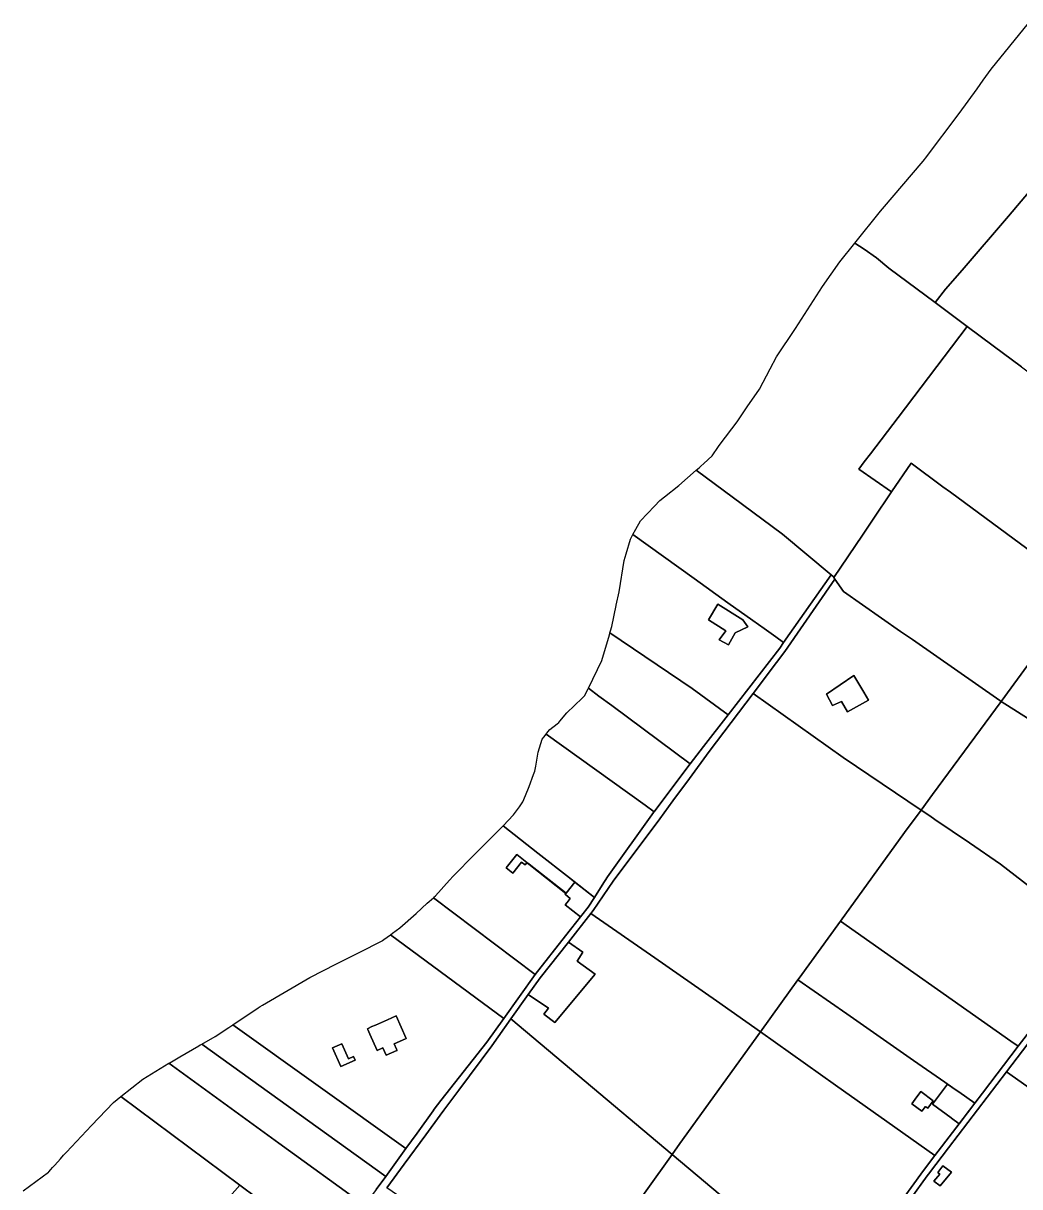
# Model space of a CAD drawing. Header units: metres. Extents: x 3 to 1027712, y 40 to 4430649.
# Drawn here: x 505841 to 506331, y 4411953 to 4412526 of the extents above; entities that cross this region are included whole.
import ezdxf

# ---------------------------------------------------------------- set-up
doc = ezdxf.new("R2010")
doc.units = ezdxf.units.M
doc.header["$MEASUREMENT"] = 0
doc.layers.add('A.ES.SDGC.CP.07003.cadastralparcel — CadastralParcel', color=1, linetype='Continuous')

msp = doc.modelspace()

# ---------------------------------------------------------------- linework, layer by layer
at = {"layer": 'A.ES.SDGC.CP.07003.cadastralparcel — CadastralParcel', "color": 7, "linetype": 'Continuous', "flags": 128}
for points in [[(506348.29, 4412458.22), (506325.23, 4412430.86), (506302.33, 4412404.41), (506294.24, 4412394.97), (506289.07, 4412388.37), (506266.29, 4412405.26), (506260.23, 4412410.33), (506254.15, 4412414.61), (506254.15, 4412414.61), (506249.55, 4412417.64), (506262.16, 4412433.38), (506263.16, 4412434.55), (506283.14, 4412457.97), (506283.84, 4412458.79), (506284.36, 4412459.47), (506300.89, 4412481.39), (506309.75, 4412493.58), (506312.76, 4412497.73), (506316.74, 4412503.2), (506334.98, 4412525.8)], [(506331.5, 4412356.83), (506317.65, 4412367.18), (506304.88, 4412376.65), (506289.07, 4412388.37), (506294.24, 4412394.97), (506302.33, 4412404.41), (506325.23, 4412430.86), (506348.29, 4412458.22)], [(506014.24, 4411951.98), (506018.91, 4411958.46), (506028.76, 4411972.13), (506034.29, 4411979.8), (506042.21, 4411990.8), (506042.73, 4411991.53), (506046.05, 4411995.75), (506068.59, 4412024.46), (506076.91, 4412036.12), (506092.4, 4412057.86), (506107.38, 4412076.89), (506118.49, 4412090.99), (506121.49, 4412095.71), (506125.29, 4412101.67), (506127.97, 4412105.88), (506150.57, 4412137.44), (506150.9, 4412137.88), (506160.17, 4412150.17), (506168.65, 4412161.39), (506175.15, 4412169.99), (506187.24, 4412185.59), (506212.68, 4412218.4), (506214.59, 4412221.12), (506237.93, 4412254.37), (506238.89, 4412253.57), (506238.98, 4412253.43), (506239.21, 4412253.1), (506239.75, 4412252.32), (506215.12, 4412216.64), (506206.97, 4412205.86), (506200.19, 4412196.89), (506199.55, 4412196.05), (506178.04, 4412167.57), (506168.21, 4412154.22), (506160.07, 4412143.16), (506153.65, 4412134.45), (506130.78, 4412103.65), (506120.9, 4412089.22), (506119.78, 4412087.79), (506108.7, 4412073.72), (506094.86, 4412056.13), (506088.98, 4412047.9), (506080.47, 4412035.95), (506071.02, 4412022.69), (506054.79, 4412000.87), (506047.5, 4411991.07), (506045.67, 4411988.61), (506038.59, 4411978.96), (506027.99, 4411964.51), (506019.45, 4411952.88)], [(506337.6, 4412182), (506321.61, 4412192.09), (506361.74, 4412247.05)], [(506240.1, 4411901.62), (506283.46, 4411961.39), (506289.02, 4411968.69), (506297.64, 4411980.03), (506308.66, 4411994.53), (506312.4, 4411999.43), (506329.91, 4412022.46), (506334.33, 4412028.26), (506366.7, 4412070.8), (506369.66, 4412074.67), (506374.22, 4412080.61), (506375.44, 4412079.75), (506376.68, 4412078.89), (506369.08, 4412068.98), (506350.86, 4412045.05), (506324.15, 4412009.92), (506295.65, 4411972.46), (506289.43, 4411964.28), (506285.87, 4411959.6), (506285.26, 4411958.79), (506269.05, 4411936.41)], [(505840.61, 4411951.38), (505852.94, 4411960.49), (505853.18, 4411960.75), (505854.11, 4411961.79), (505854.99, 4411962.77), (505856.06, 4411963.96), (505858.87, 4411967.08), (505860.46, 4411968.86), (505860.92, 4411969.38), (505861.86, 4411970.42), (505874.13, 4411983.53), (505884.97, 4411994.85), (505888.61, 4411997.72), (505947.19, 4411954.18), (505918.87, 4411922.19)]]:
    msp.add_lwpolyline(points, dxfattribs=at)
for points in [[(506194.43, 4412288.98), (506171.6, 4412305.89), (506173.06, 4412307.15), (506173.9, 4412307.87), (506175.33, 4412309.19), (506179.47, 4412313.03), (506182.56, 4412317.58), (506183.33, 4412318.7), (506191.66, 4412329.65), (506196.7, 4412337.05), (506202.65, 4412345.77), (506207.93, 4412355.78), (506211.02, 4412361.63), (506220.48, 4412375.56), (506233.72, 4412396.28), (506242.16, 4412408.42), (506249.55, 4412417.64), (506254.15, 4412414.61), (506260.23, 4412410.33), (506266.29, 4412405.26), (506289.07, 4412388.37), (506304.88, 4412376.65), (506270.84, 4412331.83), (506257.32, 4412314.04), (506254.27, 4412310.03), (506251.58, 4412306.49), (506267.68, 4412295.21), (506258.67, 4412281.88), (506253.3, 4412273.94), (506239.21, 4412253.1), (506238.98, 4412253.43), (506238.89, 4412253.57), (506237.93, 4412254.37), (506214.01, 4412274.47), (506194.43, 4412288.98)], [(506267.68, 4412295.21), (506251.58, 4412306.49), (506254.27, 4412310.03), (506257.32, 4412314.04), (506270.84, 4412331.83), (506304.88, 4412376.65), (506317.65, 4412367.18), (506331.5, 4412356.83), (506347.7, 4412344.72), (506374.23, 4412324.89), (506423.48, 4412377.73), (506434.4, 4412367.53), (506387.55, 4412315.37), (506397.68, 4412306.82), (506402.44, 4412302.79), (506371.32, 4412260.18), (506361.74, 4412247.05), (506296.62, 4412295.09), (506292.95, 4412297.79), (506277.26, 4412309.37), (506267.68, 4412295.21)], [(506199.39, 4412232), (506187.21, 4412240.73), (506170.52, 4412252.68), (506140.46, 4412274.2), (506141.92, 4412276.83), (506144.24, 4412280.99), (506151.13, 4412288.25), (506153.67, 4412290.93), (506156.02, 4412292.83), (506162.97, 4412298.45), (506171.6, 4412305.89), (506194.43, 4412288.98), (506214.01, 4412274.47), (506237.93, 4412254.37), (506214.59, 4412221.12), (506210.68, 4412223.92), (506204.95, 4412228.02), (506199.39, 4412232)], [(506239.75, 4412252.32), (506239.21, 4412253.1), (506253.3, 4412273.94), (506258.67, 4412281.88), (506267.68, 4412295.21), (506277.26, 4412309.37), (506292.95, 4412297.79), (506296.62, 4412295.09), (506361.74, 4412247.05), (506321.61, 4412192.09), (506320.85, 4412192.57), (506277.92, 4412222.54), (506272.12, 4412226.58), (506243.97, 4412246.23), (506239.75, 4412252.32)], [(506169.53, 4412198.54), (506129.15, 4412225.91), (506129.45, 4412226.96), (506130.02, 4412228.94), (506132.23, 4412239.31), (506132.26, 4412239.44), (506133.69, 4412246.13), (506136.14, 4412261.53), (506137.09, 4412264.73), (506139.24, 4412272.02), (506140.46, 4412274.2), (506170.52, 4412252.68), (506187.21, 4412240.73), (506199.39, 4412232), (506204.95, 4412228.02), (506210.68, 4412223.92), (506214.59, 4412221.12), (506212.68, 4412218.4), (506187.24, 4412185.59), (506169.53, 4412198.54)], [(506243.89, 4412164.62), (506199.55, 4412196.05), (506200.19, 4412196.89), (506206.97, 4412205.86), (506215.12, 4412216.64), (506239.75, 4412252.32), (506243.97, 4412246.23), (506272.12, 4412226.58), (506277.92, 4412222.54), (506320.85, 4412192.57), (506321.61, 4412192.09), (506287.87, 4412146.42), (506282.18, 4412138.72), (506243.89, 4412164.62)], [(506187.39, 4412219.95), (506182.82, 4412222.53), (506186.2, 4412226.89), (506177.67, 4412232.24), (506182.23, 4412239.97), (506194.53, 4412232.24), (506196.91, 4412228.87), (506190.76, 4412225.9), (506187.39, 4412219.95)], [(506186.2, 4412226.89), (506182.82, 4412222.53), (506187.39, 4412219.95), (506190.76, 4412225.9), (506196.91, 4412228.87), (506194.53, 4412232.24), (506182.23, 4412239.97), (506177.67, 4412232.24), (506186.2, 4412226.89)], [(506123.74, 4412194.81), (506118.57, 4412198.66), (506125.25, 4412212.25), (506128.88, 4412224.96), (506129.15, 4412225.91), (506169.53, 4412198.54), (506187.24, 4412185.59), (506175.15, 4412169.99), (506168.65, 4412161.39), (506130.02, 4412190.14), (506123.74, 4412194.81)], [(506245.99, 4412186.96), (506243.06, 4412192.14), (506238.55, 4412190.12), (506235.7, 4412195.79), (506249.14, 4412204.98), (506254.03, 4412196.74), (506256.35, 4412192.82), (506245.99, 4412186.96)], [(506235.7, 4412195.79), (506238.55, 4412190.12), (506243.06, 4412192.14), (506245.99, 4412186.96), (506256.35, 4412192.82), (506254.03, 4412196.74), (506249.14, 4412204.98), (506235.7, 4412195.79)], [(506146.44, 4412141.09), (506097.8, 4412176.09), (506098.66, 4412177.19), (506099.55, 4412178.33), (506103.19, 4412181.16), (506104, 4412181.79), (506104.58, 4412182.49), (506107.96, 4412186.57), (506115.43, 4412193.72), (506116.77, 4412195), (506118.52, 4412198.56), (506118.57, 4412198.66), (506123.74, 4412194.81), (506130.02, 4412190.14), (506168.65, 4412161.39), (506160.17, 4412150.17), (506150.9, 4412137.88), (506146.44, 4412141.09)], [(506151.22, 4412065.93), (506119.78, 4412087.79), (506120.9, 4412089.22), (506130.78, 4412103.65), (506153.65, 4412134.45), (506160.07, 4412143.16), (506168.21, 4412154.22), (506178.04, 4412167.57), (506199.55, 4412196.05), (506243.89, 4412164.62), (506282.18, 4412138.72), (506274.01, 4412127.65), (506242.56, 4412084.1), (506222.29, 4412056.01), (506221.62, 4412055.1), (506213.26, 4412043.49), (506203.19, 4412029.53), (506181.52, 4412044.86), (506151.22, 4412065.93)], [(506286.45, 4412135.83), (506282.18, 4412138.72), (506287.87, 4412146.42), (506321.61, 4412192.09), (506337.6, 4412182), (506375.2, 4412158.27), (506385.29, 4412151.91), (506391.41, 4412147.34), (506412.41, 4412131.72), (506409.78, 4412128.06), (506397.03, 4412110.35), (506374.22, 4412080.61), (506369.66, 4412074.67), (506321.26, 4412112.11), (506306, 4412122.51), (506288.96, 4412134.12), (506286.45, 4412135.83)], [(506093.66, 4412117.57), (506076.64, 4412130.91), (506081.8, 4412136.32), (506084.63, 4412140.32), (506086.38, 4412142.79), (506087.64, 4412145.84), (506089.46, 4412150.27), (506091.61, 4412156.14), (506092.24, 4412157.86), (506092.69, 4412160.31), (506093.93, 4412167.16), (506095.22, 4412171.42), (506095.89, 4412173.65), (506096.66, 4412174.64), (506097.8, 4412176.09), (506146.44, 4412141.09), (506150.9, 4412137.88), (506150.57, 4412137.44), (506127.97, 4412105.88), (506125.29, 4412101.67), (506121.49, 4412095.71), (506109.25, 4412105.32), (506093.66, 4412117.57)], [(506326.28, 4412025.03), (506242.56, 4412084.1), (506274.01, 4412127.65), (506282.18, 4412138.72), (506286.45, 4412135.83), (506288.96, 4412134.12), (506306, 4412122.51), (506321.26, 4412112.11), (506369.66, 4412074.67), (506366.7, 4412070.8), (506334.33, 4412028.26), (506329.91, 4412022.46), (506326.28, 4412025.03)], [(506114.7, 4412086.18), (506107.38, 4412076.89), (506092.4, 4412057.86), (506042.3, 4412095.58), (506042.53, 4412095.79), (506043.3, 4412096.5), (506050.27, 4412104.19), (506052.12, 4412106.24), (506062.66, 4412116.96), (506074.41, 4412128.57), (506076.64, 4412130.91), (506093.66, 4412117.57), (506109.25, 4412105.32), (506111.87, 4412103.26), (506107.61, 4412097.83), (506089.38, 4412112.13), (506088.36, 4412112.93), (506086.63, 4412114.29), (506083.32, 4412116.88), (506078.15, 4412110.3), (506081.46, 4412107.7), (506085.66, 4412113.05), (506087.4, 4412111.69), (506088.27, 4412112.81), (506089.29, 4412112.01), (506107.51, 4412097.7), (506107.13, 4412097.22), (506107.44, 4412096.97), (506109.62, 4412095.26), (506108.06, 4412093.28), (506107.15, 4412092.11), (506114.7, 4412086.18)], [(506114.7, 4412086.18), (506107.15, 4412092.11), (506108.06, 4412093.28), (506109.62, 4412095.26), (506107.44, 4412096.97), (506107.13, 4412097.22), (506107.51, 4412097.7), (506089.29, 4412112.01), (506088.27, 4412112.81), (506087.4, 4412111.69), (506085.66, 4412113.05), (506081.46, 4412107.7), (506078.15, 4412110.3), (506083.32, 4412116.88), (506086.63, 4412114.29), (506088.36, 4412112.93), (506089.38, 4412112.13), (506107.61, 4412097.83), (506111.87, 4412103.26), (506121.49, 4412095.71), (506118.49, 4412090.99), (506114.7, 4412086.18)], [(506076.91, 4412036.12), (506021.26, 4412077.39), (506022.18, 4412078.06), (506025.79, 4412080.73), (506033.78, 4412087.77), (506039.34, 4412092.87), (506042.3, 4412095.58), (506092.4, 4412057.86), (506076.91, 4412036.12)], [(506113.43, 4412008.22), (506080.47, 4412035.95), (506088.98, 4412047.9), (506098.99, 4412041.24), (506096.57, 4412038.34), (506102.12, 4412034.25), (506121.91, 4412057.88), (506112.98, 4412064.39), (506115.88, 4412068.73), (506108.7, 4412073.72), (506119.78, 4412087.79), (506151.22, 4412065.93), (506181.52, 4412044.86), (506203.19, 4412029.53), (506163.6, 4411974.62), (506159.75, 4411969.24), (506113.43, 4412008.22)], [(506245.66, 4412038.37), (506221.62, 4412055.1), (506222.29, 4412056.01), (506242.56, 4412084.1), (506326.28, 4412025.03), (506329.91, 4412022.46), (506312.4, 4411999.43), (506308.66, 4411994.53), (506300.75, 4412000.03), (506299.44, 4412000.95), (506293.83, 4412004.86), (506278.54, 4412015.5), (506245.66, 4412038.37)], [(506028.76, 4411972.13), (505943.72, 4412033.07), (505956.11, 4412041.38), (505957.08, 4412042.03), (505958.19, 4412042.78), (505981.5, 4412056.39), (505994.74, 4412063.03), (506002.88, 4412067.11), (506005.86, 4412068.63), (506017.2, 4412074.4), (506017.35, 4412074.51), (506017.98, 4412074.97), (506021.26, 4412077.39), (506076.91, 4412036.12), (506068.59, 4412024.46), (506046.05, 4411995.75), (506042.73, 4411991.53), (506042.21, 4411990.8), (506034.29, 4411979.8), (506028.76, 4411972.13)], [(506098.99, 4412041.24), (506088.98, 4412047.9), (506094.86, 4412056.13), (506108.7, 4412073.72), (506115.88, 4412068.73), (506112.98, 4412064.39), (506121.91, 4412057.88), (506102.12, 4412034.25), (506096.57, 4412038.34), (506098.99, 4412041.24)], [(506293.83, 4412004.86), (506295.21, 4412003.89), (506287.82, 4411994.07), (506296.91, 4411987.22), (506297.09, 4411987.09), (506300.85, 4411984.26), (506297.64, 4411980.03), (506289.02, 4411968.69), (506269.26, 4411982.72), (506240.16, 4412003.38), (506203.19, 4412029.53), (506213.26, 4412043.49), (506221.62, 4412055.1), (506245.66, 4412038.37), (506278.54, 4412015.5), (506293.83, 4412004.86)], [(506384.38, 4411967.49), (506324.15, 4412009.92), (506350.86, 4412045.05), (506409.24, 4412000.08), (506384.38, 4411967.49)], [(506010.09, 4412030.67), (506009.88, 4412031.14), (506012.12, 4412032.13), (506013.77, 4412032.86), (506019.8, 4412035.53), (506024.06, 4412037.4), (506028.97, 4412026.28), (506028.65, 4412026.14), (506023.04, 4412023.66), (506024.16, 4412021.12), (506024.46, 4412020.46), (506024.34, 4412020.41), (506019.11, 4412018.1), (506017.51, 4412021.71), (506014.61, 4412020.43), (506011.09, 4412028.4), (506010.09, 4412030.67)], [(506012.12, 4412032.13), (506009.88, 4412031.14), (506010.09, 4412030.67), (506011.09, 4412028.4), (506014.61, 4412020.43), (506017.51, 4412021.71), (506019.11, 4412018.1), (506024.34, 4412020.41), (506024.46, 4412020.46), (506024.16, 4412021.12), (506023.04, 4412023.66), (506028.65, 4412026.14), (506028.97, 4412026.28), (506024.06, 4412037.4), (506019.8, 4412035.53), (506013.77, 4412032.86), (506012.12, 4412032.13)], [(506018.91, 4411958.46), (505928.38, 4412023.55), (505935.06, 4412027.26), (505941.69, 4412031.71), (505943.72, 4412033.07), (506028.76, 4411972.13), (506018.91, 4411958.46)], [(506038.59, 4411978.96), (506045.67, 4411988.61), (506047.5, 4411991.07), (506054.79, 4412000.87), (506071.02, 4412022.69), (506080.47, 4412035.95), (506113.43, 4412008.22), (506159.75, 4411969.24), (506122.21, 4411916.83), (506116.8, 4411909.28), (506115.81, 4411907.89), (506105.26, 4411894.06), (506061.5, 4411924.06), (506026.83, 4411947.82), (506019.45, 4411952.88), (506027.99, 4411964.51), (506038.59, 4411978.96)], [(506227.41, 4411912.29), (506159.75, 4411969.24), (506163.6, 4411974.62), (506203.19, 4412029.53), (506240.16, 4412003.38), (506269.26, 4411982.72), (506289.02, 4411968.69), (506283.46, 4411961.39), (506240.1, 4411901.62), (506231.97, 4411908.46), (506227.41, 4411912.29)], [(505966.34, 4411974.85), (505912.24, 4412014.09), (505912.43, 4412014.2), (505912.65, 4412014.34), (505917.59, 4412017.25), (505926.88, 4412022.72), (505927.62, 4412023.13), (505928.38, 4412023.55), (506018.91, 4411958.46), (506014.24, 4411951.98), (506008.52, 4411944.38), (505966.34, 4411974.85)], [(505996.82, 4412012.57), (505992.78, 4412021.72), (505997.35, 4412023.74), (506000.6, 4412016.37), (506002.98, 4412017.42), (506003.77, 4412015.64), (505996.82, 4412012.57)], [(505996.82, 4412012.57), (506003.77, 4412015.64), (506002.98, 4412017.42), (506000.6, 4412016.37), (505997.35, 4412023.74), (505992.78, 4412021.72), (505996.82, 4412012.57)], [(505947.19, 4411954.18), (505888.61, 4411997.72), (505899.43, 4412006.24), (505912.24, 4412014.09), (505966.34, 4411974.85), (506008.52, 4411944.38), (506002.5, 4411936.38), (506000.61, 4411933.86), (505999.43, 4411932.29), (505991.25, 4411921.42), (505973.95, 4411934.28), (505973.6, 4411934.54), (505968.36, 4411938.44), (505955.51, 4411947.99), (505947.19, 4411954.18)], [(506282.04, 4411926.53), (506269.05, 4411936.41), (506285.26, 4411958.79), (506285.87, 4411959.6), (506289.43, 4411964.28), (506295.65, 4411972.46), (506324.15, 4412009.92), (506384.38, 4411967.49), (506448.89, 4411922.06), (506447.55, 4411920.78), (506418.29, 4411892.76), (506401.02, 4411875.07), (506399.27, 4411873.27), (506379.19, 4411852.7), (506296.64, 4411915.44), (506282.04, 4411926.53)], [(506297.09, 4411987.09), (506296.91, 4411987.22), (506287.82, 4411994.07), (506295.21, 4412003.89), (506299.44, 4412000.95), (506300.75, 4412000.03), (506308.66, 4411994.53), (506300.85, 4411984.26), (506297.09, 4411987.09)], [(506282.64, 4411990.48), (506277.63, 4411994.17), (506279.35, 4411996.5), (506282.06, 4412000.19), (506288.21, 4411995.66), (506285.5, 4411991.97), (506284.58, 4411992.65), (506284.35, 4411992.82), (506282.64, 4411990.48)], [(506282.64, 4411990.48), (506284.35, 4411992.82), (506284.58, 4411992.65), (506285.5, 4411991.97), (506288.21, 4411995.66), (506282.06, 4412000.19), (506279.35, 4411996.5), (506277.63, 4411994.17), (506282.64, 4411990.48)], [(506040.22, 4411793.81), (506033.56, 4411796.5), (506063.01, 4411838.63), (506082.98, 4411864.83), (506105.26, 4411894.06), (506115.81, 4411907.89), (506116.8, 4411909.28), (506122.21, 4411916.83), (506159.75, 4411969.24), (506227.41, 4411912.29), (506231.97, 4411908.46), (506240.1, 4411901.62), (506179.6, 4411818.22), (506116.15, 4411731.46), (506115.17, 4411732.3), (506109.94, 4411737.53), (506099.74, 4411750.86), (506087.71, 4411766.28), (506078.29, 4411774.38), (506068.35, 4411781.43), (506057.89, 4411787.18), (506040.22, 4411793.81)], [(506288.54, 4411956.18), (506291.48, 4411959.58), (506290.43, 4411960.36), (506292.91, 4411963.69), (506297.19, 4411960.5), (506291.5, 4411953.87), (506288.54, 4411956.18)], [(506288.54, 4411956.18), (506291.5, 4411953.87), (506297.19, 4411960.5), (506292.91, 4411963.69), (506290.43, 4411960.36), (506291.48, 4411959.58), (506288.54, 4411956.18)], [(505893.6, 4411848.23), (505859.96, 4411856.88), (505901.59, 4411903.02), (505918.87, 4411922.19), (505947.19, 4411954.18), (505955.51, 4411947.99), (505968.36, 4411938.44), (505928.04, 4411887.98), (505915.14, 4411871.84), (505912.01, 4411867.92), (505895.81, 4411847.66), (505893.6, 4411848.23)]]:
    msp.add_lwpolyline(points, close=True, dxfattribs=at)

doc.saveas('drawing.dxf')
